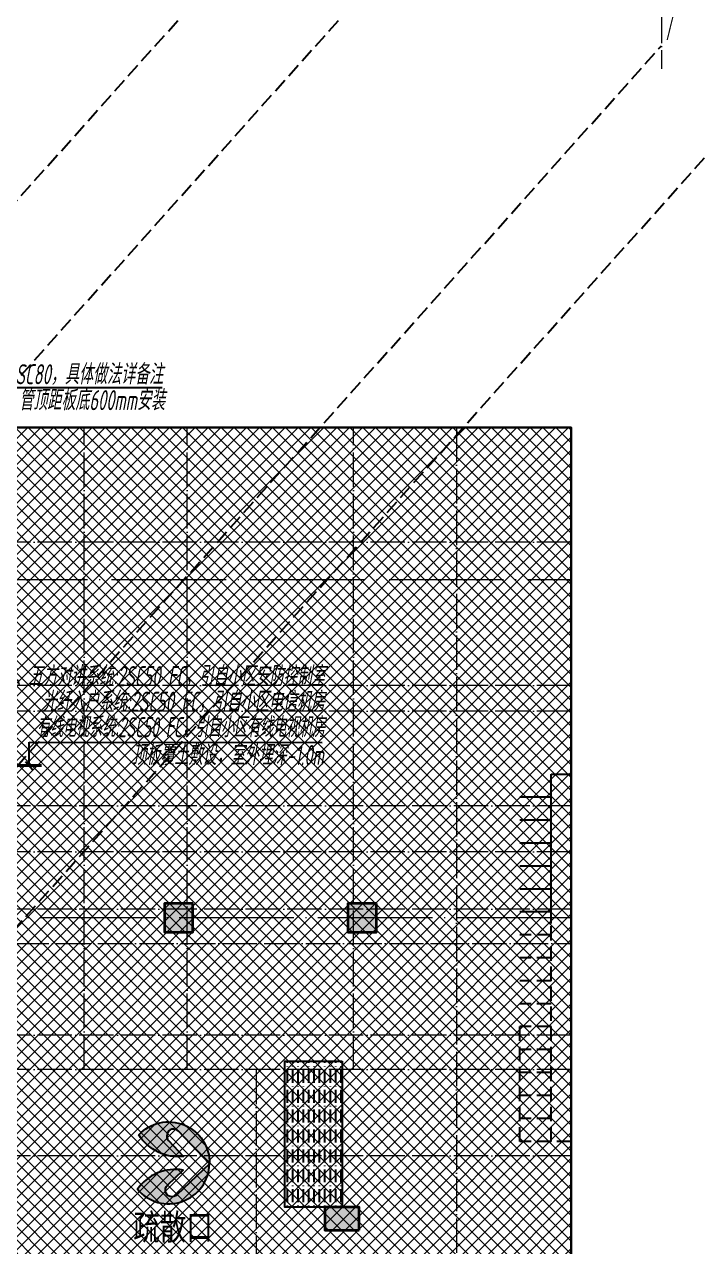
# Model space of a CAD drawing. Extents: x 3002737 to 4077523, y -995787 to -7267.
# Drawn here: x 3474113 to 3485892, y -794406 to -773096 of the extents above; entities that cross this region are included whole.
import ezdxf
from ezdxf.xclip import XClip

# ---------------------------------------------------------------- set-up
doc = ezdxf.new("R2010")
doc.units = 0
doc.header["$LTSCALE"] = 1000
doc.header["$MEASUREMENT"] = 0
doc.header["$XCLIPFRAME"] = 2
for name, pattern in [('#P_--_20B1_001_t3$0$DASH', [0.35, 0.25, -0.1]), ('__DASH', [0.35, 0.25, -0.1]), ('DASH', [0.35, 0.25, -0.1]), ('DOTE', [2.4200000000000004, 2, -0.2, 0.02, -0.2]), ('HIDDEN', [0.375, 0.25, -0.125])]:
    doc.linetypes.add(name, pattern=pattern)
doc.layers.get('0').update_dxf_attribs({"linetype": 'CONTINUOUS'})
for name, color, linetype in [('!!电气', 1, 'CONTINUOUS'), ('0-R疏散口', 20, 'CONTINUOUS'), ('DIM-照明', 7, 'CONTINUOUS'), ('HS-A-楼梯', 4, 'CONTINUOUS'), ('WIRE-综合布线', 5, 'DASH'), ('审核', 1, 'CONTINUOUS'), ('疏散口', 20, 'CONTINUOUS')]:
    doc.layers.add(name, color=color, linetype=linetype)
for name, color, linetype, lineweight in [('DOTE', 19, 'DOTE', 9), ('PUB_HATCH', 8, 'CONTINUOUS', 9), ('STAIR', 252, 'CONTINUOUS', 20), ('填充', 251, 'CONTINUOUS', 5), ('平面-看线', 252, 'CONTINUOUS', 15), ('砼柱', 2, 'CONTINUOUS', 35)]:
    doc.layers.add(name, color=color, linetype=linetype, lineweight=lineweight)
doc.styles.add('-宋体', font='', dxfattribs={"width": 0.8})
doc.styles.add('HZTXT', font='gbeitc.shx', dxfattribs={"width": 0.8, "height": 400, "bigfont": 'hztxt.shx'})
doc.styles.get('-宋体').set_extended_font_data('SimSun')

# ---------------------------------------------------------------- blocks, each defined once
blk = doc.blocks.new('A$C1DD019F9')
at = {"layer": '疏散口'}
h = blk.add_hatch(color=256, dxfattribs=at)
edge = h.paths.add_edge_path()
edge.add_line((1657.837590239942, 3315.723901660649), (367.3306208625436, 2025.216944172512))
edge.add_arc((562.7390984487897, 1829.808464785995), 276.3493204781321, 134.999999736071, 315.0000450135555)
edge.add_line((758.1477304548025, 1634.400139819365), (1381.488251060247, 2257.740654682275))
edge.add_arc((-487.2515846193137, 1989.868379143272), 1887.841129295078, -24.12321173134552, 8.157426411511608, ccw=False)
edge.add_arc((-487.2518275084583, 1989.868449001487), 1887.841379523462, 303.5961554791981, 335.8767893464231, ccw=False)
edge.add_arc((1657.83757689014, 1657.627985069564), 1658.095916591085, 89.99999953869542, 228.4172749558772, ccw=False)
h = blk.add_hatch(color=256, dxfattribs=at)
edge = h.paths.add_edge_path()
edge.add_line((1657.837590239942, 3315.723901660649), (2948.344559617341, 2025.216944172512))
edge.add_arc((2752.936082031095, 1829.808464785995), 276.3493204781321, -135.00004501355562, 45.000000263928996, ccw=False)
edge.add_line((2557.527450025082, 1634.400139819365), (1934.186929419636, 2257.740654682275))
edge.add_arc((3802.926765099197, 1989.868379143272), 1887.841129295078, 171.8425735884883, 204.1232117313454)
edge.add_arc((3802.927007988342, 1989.868449001489), 1887.841379523464, 204.123210653577, 236.403844520802)
edge.add_arc((1657.837603589745, 1657.627985069564), 1658.095916591085, 311.5827250441228, 450.0000004613047)
for points in [[(1657.837590239942, 3315.723901660649), (367.3306208625437, 2025.216944172512, 1.000000395120669), (758.1477304548025, 1634.400139819365), (1381.488251060247, 2257.740654682275, -0.1417897514410627), (1235.721885070204, 1218.307265423704, -0.141789732410033), (557.3581269979476, 417.3751685111782, -0.6899650482418342), (1657.837590239942, 3315.723901660649)], [(1657.837590239942, 3315.723901660649), (2948.344559617341, 2025.216944172512, -1.000000395120669), (2557.527450025082, 1634.400139819365), (1934.186929419636, 2257.740654682275, 0.1417897514410627), (2079.953295409679, 1218.307265423704, 0.141789732410033), (2758.317053481937, 417.3751685111782, 0.6899650482418342), (1657.837590239942, 3315.723901660649)]]:
    blk.add_lwpolyline(points, format="xyb", close=True, dxfattribs=at)
blk = doc.blocks.new('A$C24B36177')
for points in [[(10610.38049256871, -22447.00424090121), (10110.38049256871, -22447.00424090121), (10110.38049256871, -22947.00424090121), (10610.38049256871, -22947.00424090121)], [(13810.38049256871, -22446.99843604083), (13310.38049256871, -22446.99843604083), (13310.38049256871, -22946.99843604083), (13810.38049256871, -22946.99843604083)], [(13510.58988354052, -28147.02136221027), (13510.58988354052, -27747.02136221027), (12910.58988354052, -27747.02136221027), (12910.58988354052, -28147.02136221027)]]:
    blk.add_hatch(color=252).paths.add_polyline_path(points)
at = {"layer": '砼柱', "color": 252, "lineweight": 35}
for points in [[(10610.38049256871, -22447.00424090121), (10110.38049256871, -22447.00424090121), (10110.38049256871, -22947.00424090121), (10610.38049256871, -22947.00424090121)], [(13810.38049256871, -22446.99843604083), (13310.38049256871, -22446.99843604083), (13310.38049256871, -22946.99843604083), (13810.38049256871, -22946.99843604083)], [(13510.58988354052, -28147.02136221027), (13510.58988354052, -27747.02136221027), (12910.58988354052, -27747.02136221027), (12910.58988354052, -28147.02136221027)]]:
    blk.add_lwpolyline(points, close=True, dxfattribs=at)
blk = doc.blocks.new('A$C74D73064')
h = blk.add_hatch()
h.set_pattern_fill('ACAD_ISO10W100', color=252, scale=125, angle=90, style=0)
h.set_pattern_definition([(90, (278075.2999756152, -731194.3965097175), (-93.75, 5.740531871003218e-15), [225, -56.25, 9.375, -56.25])])
h.paths.add_polyline_path([(113315.3891763622, 59222.25466653565), (113315.3891763489, 56672.23509909294), (112315.3891763489, 56672.23509909294), (112315.3891763489, 59222.25466653565)])
at = {"layer": '填充'}
h = blk.add_hatch(dxfattribs=at)
h.set_pattern_fill('ANSI37', color=252, scale=100, style=0)
h.set_pattern_definition([(45, (953418.0689988486, -464688.2486653434), (-112.2532015133644, 112.2532015133644), []), (135, (953418.0689988486, -464688.2486653434), (-112.2532015133644, -112.2532015133644), [])])
h.paths.add_polyline_path([(80665.17603729793, 65672.48837316764), (80665.16878460255, 67372.48837309965), (76315.42314581037, 67372.47708918905), (76315.44338913274, 65922.31491932465), (73815.27929861541, 65922.28001865727), (73815.70259129931, 63022.07399217045), (71715.61954953347, 63022.08716774738), (71715.61954846862, 58172.5228937529), (76465.42569751665, 58172.52289491647), (76465.42609427881, 57472.26040542801), (81365.36210999638, 57472.33170786221), (81365.36439925246, 59522.3452284364), (81765.31847971585, 59522.16067246662), (81765.31619054475, 61372.41094876366), (79315.429809239, 61372.5030432209), (79315.43675540725, 65672.48837319232)], flags=16)
h.paths.add_polyline_path([(63315.42631966039, 70272.25150029903), (117315.4131872017, 70272.25150029903), (117315.4131872017, 50772.25150147581), (63315.42631966039, 50772.25150147581)])
h.paths.add_polyline_path([(104915.180315074, 66522.63348268607), (104915.1792557474, 67421.37189632078), (100065.8814758989, 67423.14449472242), (100065.8795978959, 65672.65199905197), (101315.6179143763, 65672.65199907875), (101315.4711288554, 61472.5150287117), (96715.47766501806, 61472.51356931013), (96715.47981255513, 58172.52251458913), (101465.471897395, 58172.52251474874), (101465.4718925492, 57472.25621834851), (104165.4718936066, 57472.25621835887), (104165.471893603, 59522.25982905645), (107365.4438624624, 59522.24441909161), (107365.4570225275, 63822.26013017801), (106865.505859774, 63822.24568696046), (106865.4991138611, 66522.58811312291)], flags=16)
at = {"color": 252}
blk.add_lwpolyline([(63315.42631966039, 70272.25150029897), (117315.4131872017, 70272.25150029897), (117315.4131872017, 50772.25150147581), (63315.42631966039, 50772.25150147581)], close=True, dxfattribs=at)
blk.add_lwpolyline([(113315.3891763622, 59222.25466653565), (113315.3891763489, 56672.23509909294), (112315.3891763489, 56672.23509909294), (112315.3891763489, 59222.25466653565), (113315.3891763622, 59222.25466653565)], dxfattribs=at)
at = {"layer": 'DOTE', "color": 252}
for p, q in [((-86385.24772744626, 67619.25646164955), (196116.0437006025, 67619.25646164955)), ((196116.0437006019, 61719.25646164967), (-86385.24772744626, 61719.25646164967)), ((111130.0351011312, 54519.25646164967), (111130.0351011312, 8148.87607650971))]:
    blk.add_line(p, q, dxfattribs=at)
at = {"layer": 'HS-A-楼梯', "color": 252}
for p, q in [((116965.3832215557, 61619.53208048223), (116965.376433644, 64222.25128129777)), ((116965.4337151141, 64222.251281298), (117865.4367498708, 64222.25128134154)), ((116965.4306803345, 63822.24916780833), (116415.4306803345, 63822.24916780833)), ((116965.4265075121, 63422.24863941595), (116415.4265075121, 63422.24863941595)), ((116965.4223346898, 63022.24811102333), (116415.4223346898, 63022.24811102333)), ((116965.4181618674, 62622.24758263095), (116415.4181618674, 62622.24758263095)), ((116965.4139890451, 62222.24705423834), (116415.4139890451, 62222.24705423834)), ((116965.4098162226, 61822.24652584596), (116415.4098162226, 61822.24652584596))]:
    blk.add_line(p, q, dxfattribs=at)
at = {"layer": 'HS-A-楼梯', "color": 252, "linetype": 'DASH'}
for p, q in [((116965.3931249165, 57822.24229864054), (116965.3832215557, 61619.53208048246)), ((116965.4056434003, 61422.24599745334), (116415.4056434003, 61422.24599745334)), ((116965.4056433836, 61422.24441221054), (116415.4056433836, 61422.24441221054)), ((116965.4014705779, 61022.24546906096), (116415.4014705779, 61022.24546906096)), ((116965.4014705613, 61022.24388381816), (116415.4014705613, 61022.24388381816)), ((116965.3972977555, 60622.24494066834), (116415.3972977555, 60622.24494066834)), ((116965.3972977389, 60622.24335542554), (116415.3972977389, 60622.24335542554)), ((116965.3972977389, 60222.24282703316), (116415.3972977389, 60222.24282703316)), ((116415.3931249165, 57822.24229864054), (116415.4155966626, 59922.23825317016)), ((116965.3931249165, 59822.24229864054), (116415.3931249165, 59822.24229864054)), ((116965.3931249165, 59422.24229864054), (116415.3931249165, 59422.24229864054)), ((116965.3931249165, 59022.24229864054), (116415.3931249165, 59022.24229864054)), ((116965.3931249165, 58622.24229864054), (116415.3931249165, 58622.24229864054)), ((116965.3931249165, 58222.24229864054), (116415.3931249165, 58222.24229864054)), ((116965.3931249165, 57822.24229864054), (116415.3931249165, 57822.24229864054)), ((117865.3931249165, 57822.24229864054), (116965.3931249165, 57822.24229864054))]:
    blk.add_line(p, q, dxfattribs=at)
at = {"layer": '填充', "color": 252}
blk.add_lwpolyline([(63315.42631966039, 70272.25150029903), (117315.4131872017, 70272.25150029903), (117315.4131872017, 50772.25150147581), (63315.42631966039, 50772.25150147581)], close=True, dxfattribs=at)
at = {"color": 252}
blk.add_blockref('A$C24B36177', (100104.7992927883, 84419.25646130543), dxfattribs=at)
at = {"layer": '0-R疏散口', "color": 252, "xscale": 0.4305656706515025, "yscale": 0.4305656706515025, "zscale": 0.4305656706515025, "rotation": 268.5740796940182}
blk.add_blockref('A$C1DD019F9', (109594.2913559279, 58178.85084615252), dxfattribs=at)
at = {"layer": '0-R疏散口', "color": 252, "style": '-宋体', "width": 0.75}
blk.add_text('疏散口', height=450, dxfattribs=at).set_placement((109676.1012296544, 56103.63714315754))
blk = doc.blocks.new('HFHFTHFD')
at = {"layer": 'DOTE', "linetype": 'DOTE', "ltscale": 0.3}
for p, q in [((464116.57870278, 601748.8100473222), (464116.5787021944, 612948.8100463543)), ((465916.5787028704, 601748.8100473222), (465916.5787028704, 612948.8100463543)), ((468816.5787029798, 601748.8100391305), (468816.5787029798, 612948.8100463543)), ((470616.5787020952, 612948.8100463543), (470616.5787020951, 593448.8100475312)), ((472616.5787020951, 610948.8100463543), (418616.5787028495, 610948.8100463543)), ((472616.5787020951, 608448.8100463543), (418616.5787028495, 608448.8100463543)), ((472616.5787020951, 607998.8100463543), (418616.5787028495, 607998.8100463543)), ((472616.5787020951, 606348.8100465569), (418616.5787028495, 606348.8100465569)), ((472616.5787020951, 605548.8100406288), (418616.5787028495, 605548.8100406289)), ((472616.5787020951, 604548.8100471114), (418616.5787028495, 604548.8100471116)), ((418616.5787028495, 603949.0803176122), (472616.5787020951, 603949.0802720234)), ((472616.5787020951, 602348.8100463724), (418616.5787028495, 602348.8100463726)), ((472616.5787020951, 601748.8100473221), (418616.5787028495, 601748.8100473222)), ((467116.5787022669, 601748.8100392178), (467116.5787022669, 593448.8100475312)), ((472616.5787020951, 600248.810045596), (418616.5787028495, 600248.8100466327))]:
    blk.add_line(p, q, dxfattribs=at)
blk = doc.blocks.new('A$C110D7C8B')
h = blk.add_hatch()
h.set_pattern_fill('ANSI32', color=252, scale=7, angle=135)
h.set_pattern_definition([(180, (-705542.5179923946, -984740.2321152245), (-3.552713678800501e-15, -33.33750000000001), []), (180, (-705553.6304971946, -984729.1196104245), (-3.552713678800501e-15, -33.33750000000001), [])])
h.paths.add_polyline_path([(50, -1350.000000041677), (250.0000000000582, -1350.000000041677), (249.9999999999418, -50), (50, -50)])
at = {"color": 252}
for points in [[(0, 0), (300, 0), (300, -1400.000000041677), (0, -1400.000000041677)], [(50, -50), (250, -50), (250, -1350.000000041677), (50, -1350.000000041677)]]:
    blk.add_lwpolyline(points, close=True, dxfattribs=at)
blk = doc.blocks.new('A$C028C60F5')
at = {"color": 252}
blk.add_lwpolyline([(400.0000000717118, -1.851003617048264e-07), (0, 0), (-1.851003617048264e-07, -400.0000001632143), (399.9999998866115, -400.0000003483146)], close=True, dxfattribs=at)
at = {"layer": 'PUB_HATCH', "color": 252}
blk.add_solid([(-1.851003617048264e-07, -400.0000001632143), (399.9999998866115, -400.0000003483146), (0, 0), (400.0000000717118, -1.851003617048264e-07)], dxfattribs=at)
blk = doc.blocks.new('A$C18F32B8A')
at = {"color": 252, "const_width": 20}
for points in [[(7519.746154826425, -5500.243901853333), (7905.325032999623, -865.2724637767533), (10119.74645714677, -200.2097836569883)], [(7519.748090145295, -7600.249561245553), (7905.329351844615, -6030.524345523096), (10119.75077599176, -5700.209477294469)], [(7669.74645633559, -9700.245550757623), (8055.325040148746, -8130.523613388767), (9969.746456321096, -7800.20874516014)]]:
    blk.add_lwpolyline(points, dxfattribs=at)
at = {"layer": 'DOTE', "color": 252, "linetype": 'DOTE', "ltscale": 0.3}
for p, q in [((7569.550093442725, -7700.244544366142), (7569.550093442667, -10200.24554942362)), ((10069.74645357818, -7700.246329075075), (10069.74645357812, -10200.24555084261))]:
    blk.add_line(p, q, dxfattribs=at)
at = {"layer": 'DOTE', "linetype": 'DOTE', "ltscale": 0.3}
blk.add_line((8819.648726167448, -9800.245436708676), (8819.64872616739, -10205.08561670512), dxfattribs=at)
at = {"layer": 'STAIR', "color": 252, "linetype": '#P_--_20B1_001_t3$0$DASH'}
for p, q in [((1500, 0), (4152.000000014203, 1.047737896442413e-09)), ((1499.999999999884, -69.99999995273538), (4152.000000013737, -69.75341075321194)), ((1500.000000000116, -129.9999999527354), (4152.000000013388, -129.7534107532119)), ((1500.000000001164, -200), (4152.000000012922, -199.9999999989523)), ((4111.199999980512, -260.0000000090804), (1500.000000001164, -260.0000000224682)), ((1500, -1500.000000031665), (3267.999999990105, -1499.999999998952)), ((1499.999999999884, -1569.9999999844), (3267.999999989639, -1569.754457053379)), ((1500.000000000116, -1629.9999999844), (3267.999999989115, -1629.754457012867)), ((1500.000000001164, -1700.000000031665), (3267.999999989115, -1699.754457054427))]:
    blk.add_line(p, q, dxfattribs=at)
at = {"layer": 'STAIR', "color": 252}
for p, q in [((5920, -259.9999999997672), (4111.19999998057, -260.0000000090804)), ((8869.74283019395, -1700.246588996262), (7519.746456208813, -1700.246589469374))]:
    blk.add_line(p, q, dxfattribs=at)
at = {"layer": 'STAIR', "color": 246, "linetype": '#P_--_20B1_001_t3$0$DASH'}
blk.add_lwpolyline([(1500, 0), (0, 0), (0, -1700.000000028405), (1500, -1700.000000028405)], close=True, dxfattribs=at)
at = {"layer": 'STAIR', "color": 252}
blk.add_lwpolyline([(7519.746456187801, -1640.246589469374), (8929.755123912648, -1640.246588975191), (8929.755124753749, -4040.246135032154)], dxfattribs=at)
at = {"layer": '审核', "color": 252, "linetype": 'HIDDEN', "ltscale": 0.2}
blk.add_line((6119.755594726943, -200.1547837678809), (6119.682242507813, -1500.172692473629), dxfattribs=at)
at = {"layer": '平面-看线'}
for p, q in [((1500.000000001164, -200), (1500, 0)), ((1500.000000001164, -1700.000000031665), (1500, -1500.000000031665))]:
    blk.add_line(p, q, dxfattribs=at)
at = {"color": 252}
blk.add_blockref('A$C028C60F5', (6219.744254106772, 999.753149292781), dxfattribs=at)
at = {"color": 252, "xscale": -1}
for name, p in [('A$C110D7C8B', (7319.746456009045, -100.2399003441678)), ('A$C028C60F5', (6619.744458064088, -1500.248004525783))]:
    blk.add_blockref(name, p, dxfattribs=at)
blk = doc.blocks.new('A$C7B1F0EBE')
at = {"color": 251, "linetype": '__DASH', "true_color": 0x636466}
for p, q in [((47902.66084070876, 33464.56624208484), (65225.29152416717, 52818.60173579375)), ((50702.66083958559, 33464.56624208507), (68025.291523044, 52818.60173579375)), ((48052.46447867807, 23764.56650227751), (65375.09516213648, 43118.60199598619)), ((50552.66014495306, 23764.56650227751), (67875.29082841147, 43118.60199598619))]:
    blk.add_line(p, q, dxfattribs=at)
for name, p in [('A$C18F32B8A', (57805.54437207896, 52918.84754674346)), ('HFHFTHFD', (-408814.1128116706, -576484.2435578948))]:
    blk.add_blockref(name, p)
at = {"color": 252}
ref = blk.add_blockref('A$C74D73064', (-53512.96043979842, -33807.68641956733), dxfattribs=at)
XClip(ref).set_block_clipping_path([(63315.42633097709, 50772.252909203875), (117315.41319851839, 70272.25290802709)])

msp = doc.modelspace()

# ---------------------------------------------------------------- linework, layer by layer
at = {"layer": '!!电气'}
for p, q in [((3476513.828645201, -779435.2628359026), (3471361.930677026, -779435.2628359026)), ((3474195.589953335, -785613.5311924702), (3479310.253845831, -785616.0745276962)), ((3474195.589953335, -786020.1282120019), (3474195.792139107, -785613.5312930098)), ((3474129.416170591, -785948.9146282235), (3474261.76373608, -786091.3417957802))]:
    msp.add_line(p, q, dxfattribs=at)
at = {"layer": 'WIRE-综合布线', "color": 4, "const_width": 50}
msp.add_lwpolyline([(3474412.456201702, -786018.7410333148), (3471114.239873083, -786018.7410333148)], dxfattribs=at)

# ---------------------------------------------------------------- block references
at = {"layer": '!!电气'}
msp.add_blockref('A$C7B1F0EBE', (3419851.791772625, -816586.5741692537), dxfattribs=at)
at = {"color": 252}
ref = msp.add_blockref('A$C74D73064', (3366338.831332827, -790994.260588821), dxfattribs=at)
XClip(ref).set_block_clipping_path([(63315.42633097709, 50772.252909203875), (117315.41319851839, 70272.25290802709)])

# ---------------------------------------------------------------- texts
at = {"layer": 'DIM-照明', "color": 7, "style": 'HZTXT'}
for s, width, p in [('弱电进线预埋防水套管6SC80，具体做法详备注', 0.7, (3471353.789365574, -779370.8523549433, 1500)), ('双排敷设，管顶距板底600mm安装', 0.7, (3472793.330122991, -779822.9106856724, 1500)), ('安防、五方对讲系统:2SC50 FC，引自小区安防控制室', 0.7, (3473456.554329933, -784635.0970841735, 1500)), ('光纤入户系统:2SC50 FC，引自小区电信机房', 0.7, (3474426.908660641, -785079.7740349299, 1500)), ('有线电视系统:2SC50 FC，引自小区有线电视机房', 0.65, (3474328.275950668, -785525.0049828677, 1500)), ('顶板覆土敷设，室外埋深-1.0m', 0.7, (3475990.561377224, -786011.5764639373, 1500))]:
    msp.add_text(s, height=350, dxfattribs=dict(at, width=width)).set_placement(p)

doc.saveas('drawing.dxf')
